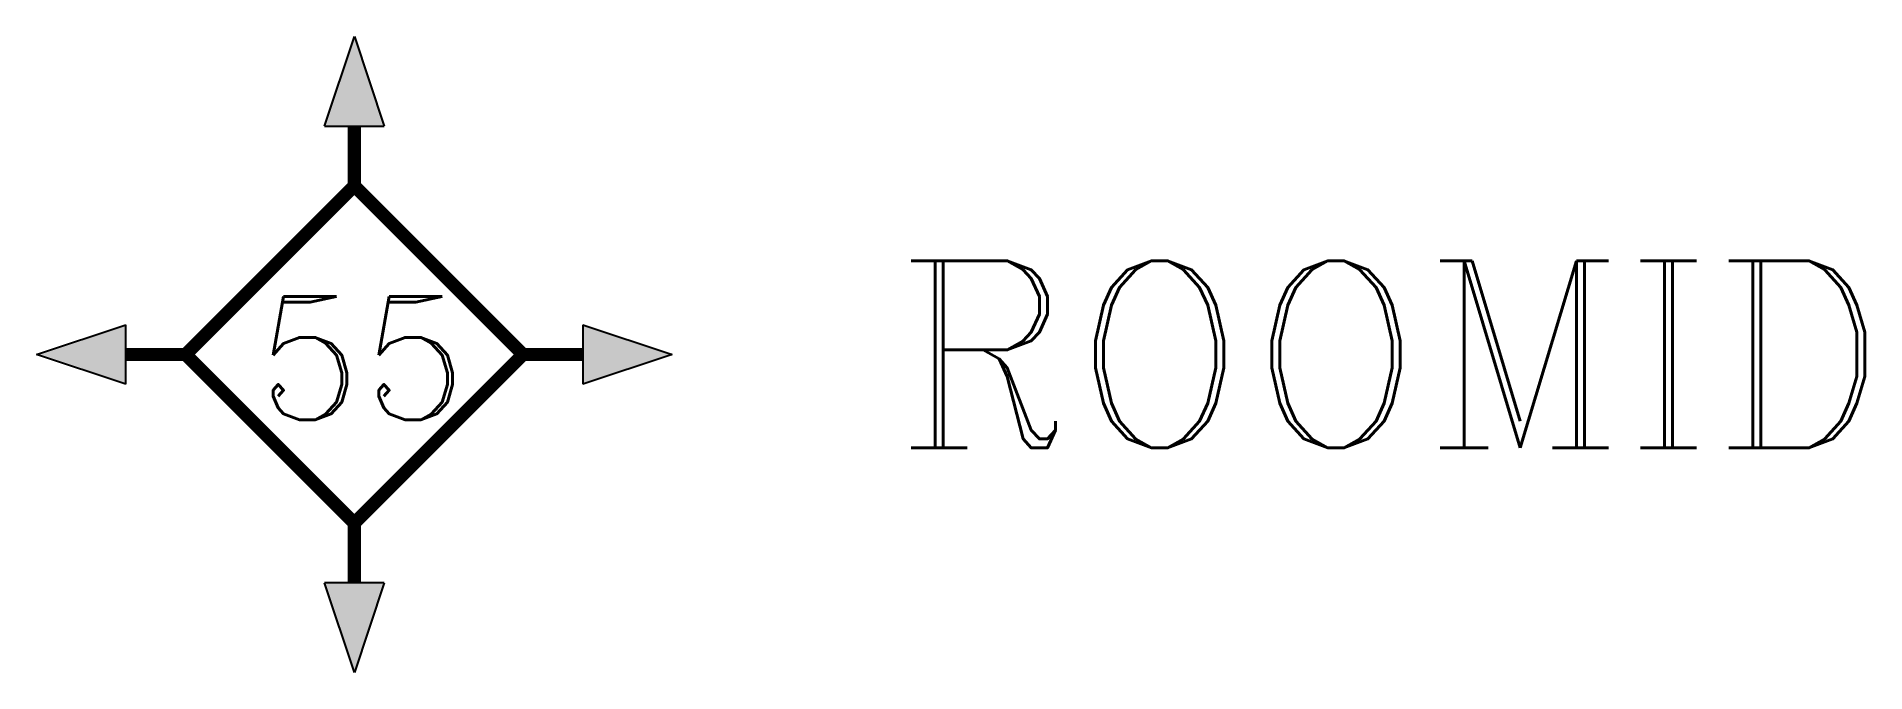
# Model space of a CAD drawing. Header units: inches. Extents: x -18 to 86, y -18 to 18.
import ezdxf

# ---------------------------------------------------------------- set-up
doc = ezdxf.new("R2010")
doc.units = ezdxf.units.IN
doc.header["$LTSCALE"] = 48
doc.header["$MEASUREMENT"] = 0
doc.styles.add('WSNotes', font='complex.shx', dxfattribs={"height": 18})

msp = doc.modelspace()

# ---------------------------------------------------------------- hatches: boundary and pattern name
for points in [[(0, 18.05), (1.69, 12.97), (-1.69, 12.97)], [(-12.97, -1.69), (-18.05, 0), (-12.97, 1.69)], [(18.05, 0), (12.97, -1.69), (12.97, 1.69)], [(1.69, -12.97), (0, -18.05), (-1.69, -12.97)]]:
    msp.add_hatch(color=256).paths.add_polyline_path(points)

# ---------------------------------------------------------------- linework, layer by layer
for p, q in [((-1.69, 12.97), (0, 18.05)), ((0, 18.05), (1.69, 12.97)), ((-1.69, 12.97), (1.69, 12.97)), ((-18.05, 0), (-12.97, 1.69)), ((-12.97, -1.69), (-12.97, 1.69)), ((12.97, 1.69), (18.05, 0)), ((12.97, 1.69), (12.97, -1.69)), ((-12.97, -1.69), (-18.05, 0)), ((18.05, 0), (12.97, -1.69)), ((0, -18.05), (-1.69, -12.97)), ((1.69, -12.97), (-1.69, -12.97)), ((1.69, -12.97), (0, -18.05))]:
    msp.add_line(p, q)

# ---------------------------------------------------------------- texts
at = {"style": 'WSNotes', "flags": 1}
msp.add_attdef('ROOMID', (30.7, -5.3), '', height=10.62, dxfattribs=at)

# ---------------------------------------------------------------- wipeouts: each hides what was drawn before it
at = {"linetype": 'Continuous'}
msp.add_wipeout([(0, 9.58), (-9.58, 0), (0, -9.58), (9.58, 0)], dxfattribs=at)

# ---------------------------------------------------------------- next in the draw order: linework, layer by layer
at = {"linetype": 'Continuous', "const_width": 0.75}
for points in [[(0, 9.58), (0, 12.97)], [(-12.97, 0), (-9.58, 0)], [(9.58, 0), (12.97, 0)], [(0, -12.97), (0, -9.58)]]:
    msp.add_lwpolyline(points, dxfattribs=at)
msp.add_lwpolyline([(9.58, 0), (0, 9.58), (-9.58, 0), (0, -9.58)], close=True, dxfattribs=at)
at = {"const_width": 0.423}
msp.add_lwpolyline([(-9.58, 0), (0, -9.58), (9.58, 0), (0, 9.58)], close=True, dxfattribs=at)
at = {"linetype": 'Continuous'}
msp.add_lwpolyline([(0, 9.58), (-9.58, 0), (0, -9.58), (9.58, 0)], close=True, dxfattribs=at)
at = {"const_width": 0.423}
msp.add_lwpolyline([(-12.97, 0), (-9.58, 0)], dxfattribs=at)

# ---------------------------------------------------------------- next in the draw order: texts
at = {"insert": (-5.52, 3.3), "char_height": 7, "attachment_point": 1}
msp.add_mtext('{\\Fcomplex|c0;55}', dxfattribs=at)

doc.saveas('drawing.dxf')
